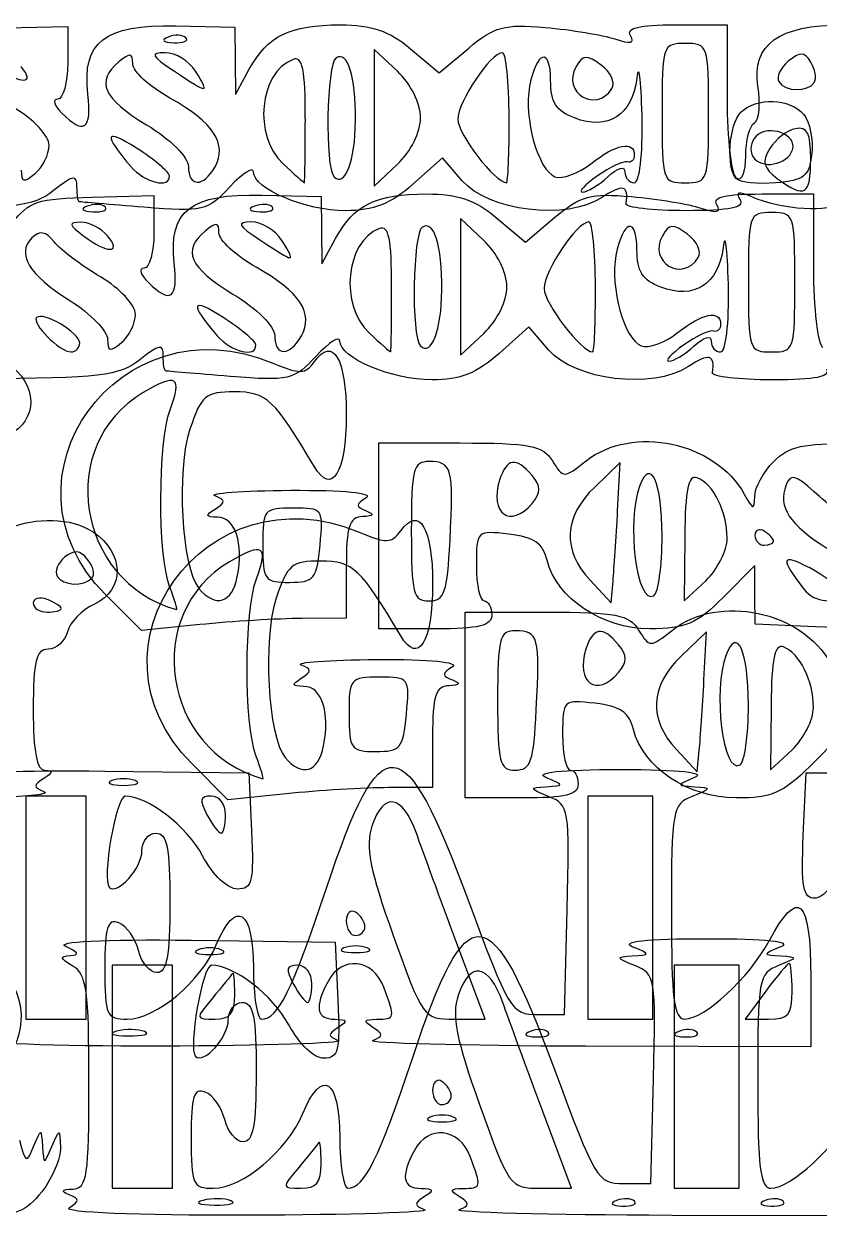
# Model space of a CAD drawing. Extents: x 0.12 to 3.39, y 0.54 to 2.4.
# Drawn here: x 0.4569 to 0.7424, y 0.7047 to 1.1324 of the extents above; entities that cross this region are included whole.
import ezdxf

# ---------------------------------------------------------------- set-up
doc = ezdxf.new("R2010")
doc.units = 0
doc.layers.get('0').update_dxf_attribs({"linetype": 'CONTINUOUS'})

msp = doc.modelspace()

# ---------------------------------------------------------------- linework, layer by layer
at = {"color": 7}
for p, q in [((0.450536, 1.130919), (0.472677, 1.131474)), ((0.472677, 1.131474), (0.472677, 1.118419)), ((0.511553, 1.131629), (0.532677, 1.131172)), ((0.532677, 1.131172), (0.53281, 1.119101)), ((0.690814, 1.132031), (0.709344, 1.132031)), ((0.709344, 1.132031), (0.709344, 1.105562)), ((0.515108, 1.127378), (0.515108, 1.127378)), ((0.59101, 1.115365), (0.582677, 1.123193)), ((0.582677, 1.123193), (0.582677, 1.098698)), ((0.595755, 1.123402), (0.60601, 1.114772)), ((0.60601, 1.114772), (0.616593, 1.123677)), ((0.53281, 1.119101), (0.532944, 1.107031)), ((0.51857, 1.115364), (0.51857, 1.115364)), ((0.532944, 1.107031), (0.537873, 1.116114)), ((0.66799, 1.109203), (0.66799, 1.109203)), ((0.740594, 1.111357), (0.740594, 1.111357)), ((0.702677, 1.100365), (0.702677, 1.100365)), ((0.557972, 1.09833), (0.557971, 1.09833)), ((0.575959, 1.097592), (0.575959, 1.097592)), ((0.582677, 1.098698), (0.582677, 1.074202)), ((0.599344, 1.098698), (0.599344, 1.098698)), ((0.631116, 1.098687), (0.631116, 1.098687)), ((0.46601, 1.088834), (0.46601, 1.088834)), ((0.732821, 1.087183), (0.732821, 1.087183)), ((0.607182, 1.084374), (0.596543, 1.074868)), ((0.614292, 1.076107), (0.607182, 1.084374)), ((0.739344, 1.083943), (0.739344, 1.083943)), ((0.509203, 1.077865), (0.509203, 1.077865)), ((0.525562, 1.081111), (0.525562, 1.081112)), ((0.582677, 1.074202), (0.59101, 1.082031)), ((0.666581, 1.077548), (0.666581, 1.077548)), ((0.712701, 1.076747), (0.712701, 1.076748)), ((0.481512, 1.070239), (0.503653, 1.070794)), ((0.503653, 1.070794), (0.503653, 1.057739)), ((0.542529, 1.070949), (0.563653, 1.070492)), ((0.563653, 1.070492), (0.563787, 1.058421)), ((0.72179, 1.071351), (0.74032, 1.071351)), ((0.74032, 1.071351), (0.74032, 1.044882)), ((0.486084, 1.066698), (0.486084, 1.066698)), ((0.546084, 1.066698), (0.546084, 1.066698)), ((0.621987, 1.054685), (0.613653, 1.062513)), ((0.613653, 1.062513), (0.613653, 1.038018)), ((0.626731, 1.062722), (0.636987, 1.054092)), ((0.636987, 1.054092), (0.647569, 1.062997)), ((0.563787, 1.058421), (0.56392, 1.046351)), ((0.486987, 1.056356), (0.486987, 1.056351)), ((0.549546, 1.054684), (0.549546, 1.054684)), ((0.56392, 1.046351), (0.568849, 1.055434)), ((0.698966, 1.048523), (0.698966, 1.048523)), ((0.733653, 1.039685), (0.733653, 1.039685)), ((0.588948, 1.03765), (0.588947, 1.03765)), ((0.606935, 1.036912), (0.606936, 1.036912)), ((0.613653, 1.038018), (0.613653, 1.013522)), ((0.63032, 1.038018), (0.63032, 1.038018)), ((0.662092, 1.038007), (0.662092, 1.038007)), ((0.496987, 1.028154), (0.496987, 1.028154)), ((0.638158, 1.023694), (0.62752, 1.014188)), ((0.645268, 1.015427), (0.638158, 1.023694)), ((0.556538, 1.020431), (0.556538, 1.020432)), ((0.613653, 1.013522), (0.621987, 1.021351)), ((0.476987, 1.017901), (0.476987, 1.017901)), ((0.540179, 1.017185), (0.540179, 1.017185)), ((0.697557, 1.016868), (0.697557, 1.016868)), ((0.584344, 0.948701), (0.584344, 0.982034)), ((0.584344, 0.982034), (0.613482, 0.982033)), ((0.67101, 0.975026), (0.661844, 0.966239)), ((0.670058, 0.957695), (0.67101, 0.975026)), ((0.639344, 0.960365), (0.639344, 0.960365)), ((0.670058, 0.957695), (0.670058, 0.957695)), ((0.563248, 0.945365), (0.563248, 0.945365)), ((0.584344, 0.915368), (0.584344, 0.948701)), ((0.584344, 0.948701), (0.584344, 0.948701)), ((0.609893, 0.9471), (0.609893, 0.9471)), ((0.68601, 0.948698), (0.68601, 0.948698)), ((0.694157, 0.948299), (0.69397, 0.925417)), ((0.709344, 0.947831), (0.709344, 0.947831)), ((0.72601, 0.946835), (0.72601, 0.946835)), ((0.572677, 0.937263), (0.572677, 0.919161)), ((0.719345, 0.938031), (0.708012, 0.926697)), ((0.719349, 0.927531), (0.719345, 0.938031)), ((0.481402, 0.933545), (0.481402, 0.933545)), ((0.660177, 0.932766), (0.667677, 0.924738)), ((0.667677, 0.924738), (0.668391, 0.932551)), ((0.69397, 0.925417), (0.701657, 0.932639)), ((0.509261, 0.930582), (0.509261, 0.930582)), ((0.486228, 0.927691), (0.486228, 0.927696)), ((0.49916, 0.914759), (0.486228, 0.927691)), ((0.719352, 0.917031), (0.719349, 0.927531)), ((0.47032, 0.922661), (0.47032, 0.922661)), ((0.61532, 0.888021), (0.61532, 0.921354)), ((0.61532, 0.921354), (0.644458, 0.921353)), ((0.520085, 0.916873), (0.49916, 0.914759)), ((0.572677, 0.919161), (0.556843, 0.919073)), ((0.604622, 0.915366), (0.584344, 0.915368)), ((0.74104, 0.916071), (0.719352, 0.917031)), ((0.701986, 0.914346), (0.69282, 0.905559)), ((0.701034, 0.897015), (0.701986, 0.914346)), ((0.67032, 0.899685), (0.67032, 0.899685)), ((0.701034, 0.897015), (0.701034, 0.897015)), ((0.61532, 0.854688), (0.61532, 0.888021)), ((0.61532, 0.888021), (0.61532, 0.888021)), ((0.640869, 0.88642), (0.640869, 0.88642)), ((0.716987, 0.888018), (0.716987, 0.888018)), ((0.725133, 0.887619), (0.724946, 0.864737)), ((0.74032, 0.887151), (0.74032, 0.887151)), ((0.594225, 0.884685), (0.594225, 0.884685)), ((0.750321, 0.877351), (0.738988, 0.866017)), ((0.603653, 0.876583), (0.603653, 0.858481)), ((0.540237, 0.869902), (0.540237, 0.869902)), ((0.691153, 0.872086), (0.698653, 0.864058)), ((0.698653, 0.864058), (0.699368, 0.871871)), ((0.724946, 0.864737), (0.732633, 0.871959)), ((0.48601, 0.864345), (0.537677, 0.863698)), ((0.517204, 0.867011), (0.517205, 0.867016)), ((0.530137, 0.854079), (0.517204, 0.867011)), ((0.496844, 0.860906), (0.496844, 0.860906)), ((0.537677, 0.863698), (0.538669, 0.842864)), ((0.736691, 0.841198), (0.737677, 0.863698)), ((0.737677, 0.863698), (0.789344, 0.863698)), ((0.551061, 0.856193), (0.530137, 0.854079)), ((0.603653, 0.858481), (0.58782, 0.858393)), ((0.46851, 0.855365), (0.457677, 0.855365)), ((0.457677, 0.855365), (0.457677, 0.815365)), ((0.479344, 0.855365), (0.46851, 0.855365)), ((0.479344, 0.815365), (0.479344, 0.855365)), ((0.635598, 0.854686), (0.61532, 0.854688)), ((0.67101, 0.855365), (0.659344, 0.855365)), ((0.659344, 0.855365), (0.659344, 0.815365)), ((0.682677, 0.855365), (0.67101, 0.855365)), ((0.682677, 0.815365), (0.682677, 0.855365)), ((0.529344, 0.848698), (0.529344, 0.848698)), ((0.457677, 0.815365), (0.457677, 0.775365)), ((0.479344, 0.775365), (0.479344, 0.815365)), ((0.479344, 0.815365), (0.479344, 0.815365)), ((0.65101, 0.777031), (0.651953, 0.814598)), ((0.659344, 0.815365), (0.659344, 0.775365)), ((0.682677, 0.775365), (0.682677, 0.815365)), ((0.682677, 0.815365), (0.682677, 0.815365)), ((0.579344, 0.808501), (0.579344, 0.808501)), ((0.516987, 0.803665), (0.568653, 0.803018)), ((0.52782, 0.800226), (0.52782, 0.800226)), ((0.568653, 0.803018), (0.569645, 0.782184)), ((0.580177, 0.800906), (0.580177, 0.800906)), ((0.622509, 0.775365), (0.612249, 0.802865)), ((0.612249, 0.802865), (0.612249, 0.802865)), ((0.499487, 0.794685), (0.488653, 0.794685)), ((0.488653, 0.794685), (0.488653, 0.754685)), ((0.51032, 0.794685), (0.499487, 0.794685)), ((0.51032, 0.754685), (0.51032, 0.794685)), ((0.701987, 0.794685), (0.69032, 0.794685)), ((0.69032, 0.794685), (0.69032, 0.754685)), ((0.713653, 0.794685), (0.701987, 0.794685)), ((0.713653, 0.754685), (0.713653, 0.794685)), ((0.56032, 0.788018), (0.56032, 0.788018)), ((0.739344, 0.790365), (0.739344, 0.765365)), ((0.532677, 0.784254), (0.532677, 0.784254)), ((0.723204, 0.785365), (0.715811, 0.775365)), ((0.732677, 0.785365), (0.732677, 0.785365)), ((0.457677, 0.775365), (0.46851, 0.775365)), ((0.46851, 0.775365), (0.479344, 0.775365)), ((0.611383, 0.775365), (0.622509, 0.775365)), ((0.64129, 0.777031), (0.65101, 0.777031)), ((0.659344, 0.775365), (0.67101, 0.775365)), ((0.67101, 0.775365), (0.682677, 0.775365)), ((0.715811, 0.775365), (0.724244, 0.775365)), ((0.50024, 0.770884), (0.50024, 0.770885)), ((0.645108, 0.770713), (0.645108, 0.770712)), ((0.698441, 0.770713), (0.698441, 0.770712)), ((0.739344, 0.765365), (0.65851, 0.765628)), ((0.488653, 0.754685), (0.488653, 0.714685)), ((0.51032, 0.714685), (0.51032, 0.754685)), ((0.51032, 0.754685), (0.51032, 0.754685)), ((0.681986, 0.716351), (0.68293, 0.753918)), ((0.69032, 0.754685), (0.69032, 0.714685)), ((0.713653, 0.714685), (0.713653, 0.754685)), ((0.713653, 0.754685), (0.713653, 0.754685)), ((0.61032, 0.747821), (0.61032, 0.747821)), ((0.611153, 0.740226), (0.611153, 0.740226)), ((0.653486, 0.714685), (0.643225, 0.742185)), ((0.643225, 0.742185), (0.643225, 0.742185)), ((0.563653, 0.723574), (0.563653, 0.723574)), ((0.488653, 0.714685), (0.499487, 0.714685)), ((0.499487, 0.714685), (0.51032, 0.714685)), ((0.642359, 0.714685), (0.653486, 0.714685)), ((0.672266, 0.716351), (0.681986, 0.716351)), ((0.69032, 0.714685), (0.701987, 0.714685)), ((0.701987, 0.714685), (0.713653, 0.714685)), ((0.531217, 0.710204), (0.531217, 0.710205)), ((0.676084, 0.710033), (0.676084, 0.710032)), ((0.729417, 0.710033), (0.729417, 0.710032)), ((0.473197, 0.707666), (0.473197, 0.707666)), ((0.77032, 0.704685), (0.689486, 0.704948))]:
    msp.add_line(p, q, dxfattribs=at)
for points in [[(0.479959, 1.107179), (0.477763, 1.125991), (0.485771, 1.132189), (0.511553, 1.131629)], [(0.537873, 1.116114), (0.544384, 1.128113), (0.552425, 1.132031), (0.570535, 1.132031)], [(0.570535, 1.132031), (0.58177, 1.132031), (0.588054, 1.129881), (0.595755, 1.123402)], [(0.616593, 1.123677), (0.625769, 1.131398), (0.629422, 1.132383), (0.644093, 1.131089)], [(0.644093, 1.131089), (0.653397, 1.130269), (0.66462, 1.128409), (0.669032, 1.126956)], [(0.674668, 1.128173), (0.672971, 1.130919), (0.677628, 1.132031), (0.690814, 1.132031)], [(0.720427, 1.109982), (0.718006, 1.1249), (0.727897, 1.132031), (0.75101, 1.132031)], [(0.508719, 1.127642), (0.50606, 1.126577), (0.506849, 1.125788), (0.510733, 1.125628)], [(0.515108, 1.127378), (0.514, 1.128486), (0.511125, 1.128604), (0.508719, 1.127642)], [(0.510733, 1.125628), (0.514246, 1.125483), (0.516215, 1.126271), (0.515108, 1.127378)], [(0.669032, 1.126956), (0.674771, 1.125066), (0.676374, 1.125412), (0.674668, 1.128173)], [(0.694344, 1.125365), (0.686196, 1.125365), (0.68601, 1.124809), (0.68601, 1.100365)], [(0.702677, 1.100365), (0.702677, 1.124809), (0.702491, 1.125365), (0.694344, 1.125365)], [(0.49601, 1.118053), (0.49601, 1.121937), (0.49506, 1.12206), (0.49101, 1.118698)], [(0.507709, 1.122009), (0.502099, 1.121987), (0.502635, 1.120911), (0.51101, 1.115364)], [(0.51857, 1.115364), (0.51628, 1.119031), (0.511393, 1.122021), (0.507709, 1.122009)], [(0.557971, 1.09833), (0.557971, 1.115999), (0.556954, 1.120906), (0.553565, 1.119605)], [(0.575959, 1.097592), (0.576015, 1.113755), (0.573235, 1.12277), (0.568994, 1.120149)], [(0.628752, 1.12202), (0.624493, 1.122053), (0.612677, 1.104473), (0.612677, 1.098103)], [(0.631116, 1.098687), (0.631061, 1.111511), (0.629994, 1.122011), (0.628752, 1.12202)], [(0.64601, 1.112146), (0.64601, 1.124191), (0.640893, 1.122737), (0.638458, 1.11)], [(0.664171, 1.11757), (0.658893, 1.121428), (0.657561, 1.12135), (0.655148, 1.117037)], [(0.739378, 1.118642), (0.737022, 1.122454), (0.735599, 1.122506), (0.731301, 1.118939)], [(0.447481, 1.116925), (0.455903, 1.110555), (0.461329, 1.110623), (0.456011, 1.117036)], [(0.472677, 1.118419), (0.472677, 1.111239), (0.47107, 1.105364), (0.469106, 1.105364)], [(0.49101, 1.118698), (0.482614, 1.11173), (0.485326, 1.105614), (0.50101, 1.09614)], [(0.509339, 1.105768), (0.502008, 1.109888), (0.49601, 1.115417), (0.49601, 1.118053)], [(0.553565, 1.119605), (0.541366, 1.114923), (0.539186, 1.09221), (0.549972, 1.082161)], [(0.568994, 1.120149), (0.565528, 1.118007), (0.564909, 1.080911), (0.568282, 1.077537)], [(0.655148, 1.117037), (0.649904, 1.107668), (0.662349, 1.100076), (0.66799, 1.109203)], [(0.66799, 1.109203), (0.669294, 1.111315), (0.667576, 1.11508), (0.664171, 1.11757)], [(0.67881, 1.099531), (0.678517, 1.112823), (0.677672, 1.118825), (0.676933, 1.112869)], [(0.731301, 1.118939), (0.728432, 1.116558), (0.726906, 1.113279), (0.727911, 1.111653)], [(0.740594, 1.111357), (0.741498, 1.112819), (0.74095, 1.116098), (0.739378, 1.118642)], [(0.51101, 1.115364), (0.523407, 1.107155), (0.523697, 1.107155), (0.51857, 1.115364)], [(0.599344, 1.098698), (0.599344, 1.103815), (0.595835, 1.110832), (0.59101, 1.115365)], [(0.654562, 1.098615), (0.647934, 1.101135), (0.64601, 1.104178), (0.64601, 1.112146)], [(0.676933, 1.112869), (0.675287, 1.099609), (0.666565, 1.094051), (0.654562, 1.098615)], [(0.638458, 1.11), (0.636272, 1.098566), (0.641501, 1.079863), (0.647529, 1.077549)], [(0.719124, 1.096896), (0.720837, 1.097955), (0.721423, 1.103843), (0.720427, 1.109982)], [(0.727911, 1.111653), (0.730184, 1.107975), (0.738385, 1.107783), (0.740594, 1.111357)], [(0.469106, 1.105364), (0.467141, 1.105364), (0.467784, 1.103114), (0.470534, 1.100364)], [(0.470534, 1.100364), (0.478519, 1.09238), (0.48144, 1.094492), (0.479959, 1.107179)], [(0.525562, 1.081112), (0.530112, 1.089242), (0.525048, 1.096939), (0.509339, 1.105768)], [(0.709344, 1.105562), (0.709344, 1.091003), (0.710844, 1.078165), (0.712677, 1.077031)], [(0.71432, 1.100684), (0.719787, 1.106151), (0.731978, 1.105719), (0.736819, 1.099885)], [(0.46601, 1.088834), (0.46601, 1.092206), (0.46055, 1.098076), (0.45351, 1.102271)], [(0.67601, 1.075365), (0.677975, 1.075365), (0.679125, 1.085287), (0.67881, 1.099531)], [(0.68601, 1.100365), (0.68601, 1.07592), (0.686196, 1.075365), (0.694344, 1.075365)], [(0.694344, 1.075365), (0.702492, 1.075365), (0.702677, 1.07592), (0.702677, 1.100365)], [(0.712701, 1.076748), (0.708888, 1.080561), (0.709954, 1.096318), (0.71432, 1.100684)], [(0.736819, 1.099885), (0.73901, 1.097246), (0.740318, 1.090871), (0.739727, 1.085719)], [(0.497363, 1.087826), (0.485935, 1.095115), (0.485281, 1.092943), (0.495367, 1.081198)], [(0.50101, 1.09614), (0.50966, 1.090915), (0.51601, 1.0846), (0.51601, 1.081222)], [(0.557619, 1.075365), (0.557813, 1.075365), (0.557972, 1.085699), (0.557972, 1.09833)], [(0.568282, 1.077537), (0.572231, 1.073588), (0.575906, 1.083188), (0.575959, 1.097592)], [(0.59101, 1.082031), (0.595835, 1.086564), (0.599344, 1.093581), (0.599344, 1.098698)], [(0.612677, 1.098103), (0.612677, 1.092901), (0.626137, 1.075371), (0.630131, 1.075371)], [(0.630131, 1.075371), (0.630731, 1.075371), (0.631175, 1.085863), (0.631116, 1.098687)], [(0.71601, 1.084971), (0.71601, 1.090471), (0.717412, 1.095837), (0.719124, 1.096896)], [(0.732821, 1.087183), (0.734643, 1.092656), (0.724199, 1.096564), (0.71972, 1.092084)], [(0.739344, 1.083943), (0.739344, 1.093206), (0.738126, 1.095614), (0.733868, 1.094776)], [(0.71972, 1.092084), (0.717803, 1.090167), (0.717293, 1.086885), (0.718588, 1.08479)], [(0.733868, 1.094776), (0.730856, 1.094184), (0.726731, 1.090985), (0.724701, 1.08767)], [(0.46101, 1.078698), (0.46376, 1.08098), (0.46601, 1.085542), (0.46601, 1.088834)], [(0.509203, 1.077865), (0.509125, 1.07924), (0.503797, 1.083722), (0.497363, 1.087826)], [(0.66049, 1.082218), (0.669472, 1.089283), (0.67601, 1.090609), (0.67601, 1.085365)], [(0.718588, 1.08479), (0.721533, 1.080025), (0.730965, 1.08161), (0.732821, 1.087183)], [(0.724701, 1.08767), (0.721748, 1.082846), (0.722303, 1.080681), (0.727481, 1.076836)], [(0.549972, 1.082161), (0.553985, 1.078423), (0.557426, 1.075365), (0.557619, 1.075365)], [(0.647529, 1.077549), (0.650127, 1.076553), (0.655959, 1.078654), (0.66049, 1.082218)], [(0.67351, 1.082839), (0.672135, 1.083283), (0.667302, 1.081033), (0.662769, 1.077839)], [(0.67601, 1.085365), (0.67601, 1.083531), (0.674885, 1.082395), (0.67351, 1.082839)], [(0.712677, 1.077031), (0.714616, 1.075833), (0.71601, 1.079153), (0.71601, 1.084971)], [(0.739727, 1.085719), (0.738802, 1.077649), (0.73702, 1.076213), (0.726867, 1.075359)], [(0.727481, 1.076836), (0.737217, 1.069606), (0.739344, 1.07088), (0.739344, 1.083943)], [(0.45601, 1.079915), (0.45601, 1.075523), (0.456918, 1.075302), (0.46101, 1.078698)], [(0.47601, 1.07394), (0.47601, 1.078348), (0.474677, 1.078133), (0.467626, 1.072587)], [(0.495367, 1.081198), (0.500385, 1.075355), (0.509468, 1.073167), (0.509203, 1.077865)], [(0.51601, 1.081222), (0.51601, 1.073728), (0.521395, 1.073666), (0.525562, 1.081111)], [(0.539344, 1.07927), (0.539344, 1.081324), (0.535546, 1.078907), (0.530903, 1.073898)], [(0.572459, 1.065365), (0.557983, 1.065365), (0.539344, 1.073192), (0.539344, 1.07927)], [(0.662769, 1.077839), (0.658236, 1.074645), (0.655868, 1.072031), (0.657506, 1.072031)], [(0.666581, 1.077548), (0.670228, 1.080849), (0.672677, 1.081518), (0.672677, 1.079215)], [(0.672677, 1.079215), (0.672677, 1.077097), (0.674177, 1.075365), (0.67601, 1.075365)], [(0.476844, 1.068548), (0.476385, 1.068626), (0.47601, 1.071057), (0.47601, 1.07394)], [(0.530903, 1.073898), (0.522914, 1.065277), (0.521269, 1.064887), (0.50007, 1.066595)], [(0.596543, 1.074868), (0.588572, 1.067748), (0.582534, 1.065365), (0.572459, 1.065365)], [(0.66429, 1.070021), (0.651721, 1.061786), (0.623674, 1.0652), (0.614292, 1.076107)], [(0.657506, 1.072031), (0.659145, 1.072031), (0.663229, 1.074514), (0.666581, 1.077548)], [(0.673072, 1.067863), (0.674126, 1.074539), (0.671987, 1.075065), (0.66429, 1.070021)], [(0.726867, 1.075359), (0.720385, 1.074813), (0.71401, 1.075436), (0.712701, 1.076747)], [(0.467626, 1.072587), (0.460168, 1.066721), (0.453715, 1.065954), (0.409286, 1.065659)], [(0.4526, 1.060614), (0.458685, 1.068766), (0.461612, 1.069741), (0.481512, 1.070239)], [(0.510935, 1.046499), (0.508739, 1.065311), (0.516747, 1.071509), (0.542529, 1.070949)], [(0.568849, 1.055434), (0.575361, 1.067433), (0.583402, 1.071351), (0.601512, 1.071351)], [(0.601512, 1.071351), (0.612746, 1.071351), (0.619031, 1.069201), (0.626731, 1.062722)], [(0.647569, 1.062997), (0.656745, 1.070718), (0.660398, 1.071703), (0.675069, 1.070409)], [(0.675069, 1.070409), (0.684374, 1.069589), (0.695596, 1.067729), (0.700008, 1.066276)], [(0.713994, 1.069263), (0.71574, 1.066437), (0.710384, 1.065363), (0.69454, 1.065363)], [(0.705644, 1.067493), (0.703948, 1.070239), (0.708604, 1.071351), (0.72179, 1.071351)], [(0.717964, 1.070422), (0.713436, 1.072367), (0.712283, 1.072031), (0.713994, 1.069263)], [(0.75076, 1.068488), (0.745996, 1.064535), (0.729387, 1.065514), (0.717964, 1.070422)], [(0.50007, 1.066595), (0.487754, 1.067587), (0.477302, 1.068466), (0.476844, 1.068548)], [(0.479695, 1.066962), (0.477036, 1.065897), (0.477826, 1.065108), (0.481709, 1.064948)], [(0.486084, 1.066698), (0.484976, 1.067806), (0.482101, 1.067924), (0.479695, 1.066962)], [(0.481709, 1.064948), (0.485223, 1.064803), (0.487191, 1.065591), (0.486084, 1.066698)], [(0.539695, 1.066962), (0.537036, 1.065897), (0.537826, 1.065108), (0.541709, 1.064948)], [(0.546084, 1.066698), (0.544976, 1.067806), (0.542101, 1.067924), (0.539695, 1.066962)], [(0.541709, 1.064948), (0.545223, 1.064803), (0.547191, 1.065591), (0.546084, 1.066698)], [(0.69454, 1.065363), (0.682516, 1.065363), (0.672855, 1.066488), (0.673072, 1.067863)], [(0.700008, 1.066276), (0.705747, 1.064386), (0.707351, 1.064732), (0.705644, 1.067493)], [(0.477412, 1.061245), (0.472854, 1.061156), (0.473021, 1.060356), (0.478457, 1.056245)], [(0.486987, 1.056351), (0.484704, 1.059101), (0.480396, 1.061303), (0.477412, 1.061245)], [(0.526987, 1.057373), (0.526987, 1.061257), (0.526037, 1.06138), (0.521987, 1.058018)], [(0.538685, 1.061329), (0.533075, 1.061307), (0.533611, 1.060231), (0.541987, 1.054684)], [(0.549546, 1.054684), (0.547256, 1.058351), (0.542369, 1.061341), (0.538685, 1.061329)], [(0.606936, 1.036912), (0.606991, 1.053075), (0.604211, 1.06209), (0.599971, 1.059469)], [(0.659729, 1.06134), (0.655469, 1.061373), (0.643653, 1.043793), (0.643653, 1.037423)], [(0.662092, 1.038007), (0.662037, 1.050831), (0.66097, 1.061331), (0.659729, 1.06134)], [(0.676987, 1.051466), (0.676987, 1.063511), (0.671869, 1.062057), (0.669434, 1.04932)], [(0.695147, 1.05689), (0.68987, 1.060748), (0.688537, 1.06067), (0.686124, 1.056357)], [(0.72532, 1.064685), (0.717172, 1.064685), (0.716987, 1.064129), (0.716987, 1.039685)], [(0.733653, 1.039685), (0.733653, 1.064129), (0.733468, 1.064685), (0.72532, 1.064685)], [(0.467807, 1.054184), (0.464703, 1.058004), (0.462661, 1.058359), (0.459865, 1.055563)], [(0.503653, 1.057739), (0.503653, 1.050559), (0.502046, 1.044684), (0.500082, 1.044684)], [(0.521987, 1.058018), (0.513591, 1.05105), (0.516302, 1.044934), (0.531987, 1.03546)], [(0.540315, 1.045088), (0.532985, 1.049208), (0.526987, 1.054737), (0.526987, 1.057373)], [(0.584541, 1.058925), (0.572342, 1.054243), (0.570163, 1.03153), (0.580948, 1.021481)], [(0.588947, 1.03765), (0.588947, 1.055319), (0.587931, 1.060226), (0.584541, 1.058925)], [(0.599971, 1.059469), (0.596504, 1.057327), (0.595885, 1.020231), (0.599258, 1.016857)], [(0.698966, 1.048523), (0.700271, 1.050635), (0.698552, 1.0544), (0.695147, 1.05689)], [(0.709786, 1.038851), (0.709493, 1.052143), (0.708648, 1.058145), (0.707909, 1.052189)], [(0.459865, 1.055563), (0.454144, 1.049842), (0.458584, 1.042531), (0.473494, 1.033119)], [(0.484487, 1.041591), (0.477612, 1.045688), (0.470106, 1.051355), (0.467807, 1.054184)], [(0.478457, 1.056245), (0.486879, 1.049875), (0.492305, 1.049943), (0.486987, 1.056356)], [(0.541987, 1.054684), (0.554383, 1.046475), (0.554673, 1.046475), (0.549546, 1.054684)], [(0.63032, 1.038018), (0.63032, 1.043135), (0.626812, 1.050152), (0.621987, 1.054685)], [(0.686124, 1.056357), (0.680881, 1.046988), (0.693325, 1.039396), (0.698966, 1.048523)], [(0.707909, 1.052189), (0.706263, 1.038929), (0.697542, 1.033371), (0.685538, 1.037935)], [(0.669434, 1.04932), (0.667249, 1.037886), (0.672477, 1.019183), (0.678506, 1.016869)], [(0.685538, 1.037935), (0.67891, 1.040455), (0.676987, 1.043498), (0.676987, 1.051466)], [(0.500082, 1.044684), (0.498118, 1.044684), (0.49876, 1.042434), (0.50151, 1.039684)], [(0.50151, 1.039684), (0.509495, 1.0317), (0.512416, 1.033812), (0.510935, 1.046499)], [(0.556538, 1.020432), (0.561088, 1.028562), (0.556024, 1.036259), (0.540315, 1.045088)], [(0.74032, 1.044882), (0.74032, 1.030323), (0.74182, 1.017485), (0.743653, 1.016351)], [(0.496987, 1.028154), (0.496987, 1.031526), (0.491526, 1.037396), (0.484487, 1.041591)], [(0.716987, 1.039685), (0.716987, 1.01524), (0.717172, 1.014685), (0.72532, 1.014685)], [(0.72532, 1.014685), (0.733468, 1.014685), (0.733653, 1.01524), (0.733653, 1.039685)], [(0.531987, 1.03546), (0.540637, 1.030235), (0.546987, 1.02392), (0.546987, 1.020542)], [(0.588596, 1.014685), (0.588789, 1.014685), (0.588948, 1.025019), (0.588948, 1.03765)], [(0.599258, 1.016857), (0.603207, 1.012908), (0.606882, 1.022508), (0.606935, 1.036912)], [(0.621987, 1.021351), (0.626812, 1.025884), (0.63032, 1.032901), (0.63032, 1.038018)], [(0.643653, 1.037423), (0.643653, 1.032221), (0.657114, 1.014691), (0.661107, 1.014691)], [(0.661107, 1.014691), (0.661707, 1.014691), (0.662151, 1.025183), (0.662092, 1.038007)], [(0.706987, 1.014685), (0.708951, 1.014685), (0.710101, 1.024607), (0.709786, 1.038851)], [(0.486228, 0.927696), (0.444598, 0.969326), (0.491315, 1.033836), (0.546339, 1.0107)], [(0.473494, 1.033119), (0.480915, 1.028434), (0.486987, 1.022186), (0.486987, 1.019235)], [(0.528339, 1.027146), (0.516911, 1.034435), (0.516257, 1.032263), (0.526344, 1.020518)], [(0.461542, 1.027018), (0.459534, 1.02501), (0.469872, 1.014685), (0.473891, 1.014685)], [(0.476987, 1.017901), (0.476987, 1.021591), (0.463863, 1.029339), (0.461542, 1.027018)], [(0.491987, 1.018018), (0.494737, 1.0203), (0.496987, 1.024862), (0.496987, 1.028154)], [(0.540179, 1.017185), (0.540101, 1.01856), (0.534773, 1.023042), (0.528339, 1.027146)], [(0.691466, 1.021538), (0.700448, 1.028603), (0.706987, 1.029929), (0.706987, 1.024685)], [(0.704487, 1.022159), (0.703112, 1.022603), (0.698278, 1.020353), (0.693745, 1.017159)], [(0.706987, 1.024685), (0.706987, 1.022851), (0.705862, 1.021715), (0.704487, 1.022159)], [(0.486987, 1.019235), (0.486987, 1.014843), (0.487894, 1.014622), (0.491987, 1.018018)], [(0.526344, 1.020518), (0.531362, 1.014675), (0.540444, 1.012487), (0.540179, 1.017185)], [(0.546987, 1.020542), (0.546987, 1.013048), (0.552372, 1.012986), (0.556538, 1.020431)], [(0.561216, 1.011209), (0.567904, 1.020356), (0.572677, 1.01237), (0.572677, 0.992031)], [(0.57032, 1.01859), (0.57032, 1.020644), (0.566522, 1.018227), (0.56188, 1.013218)], [(0.603435, 1.004685), (0.588959, 1.004685), (0.57032, 1.012512), (0.57032, 1.01859)], [(0.580948, 1.021481), (0.584961, 1.017743), (0.588402, 1.014685), (0.588596, 1.014685)], [(0.678506, 1.016869), (0.681103, 1.015873), (0.686935, 1.017974), (0.691466, 1.021538)], [(0.697557, 1.016868), (0.701205, 1.020169), (0.703653, 1.020838), (0.703653, 1.018535)], [(0.703653, 1.018535), (0.703653, 1.016417), (0.705153, 1.014685), (0.706987, 1.014685)], [(0.473891, 1.014685), (0.475594, 1.014685), (0.476987, 1.016132), (0.476987, 1.017901)], [(0.506987, 1.01326), (0.506987, 1.017668), (0.505653, 1.017453), (0.498602, 1.011907)], [(0.62752, 1.014188), (0.619548, 1.007068), (0.613511, 1.004685), (0.603435, 1.004685)], [(0.695266, 1.009341), (0.682697, 1.001106), (0.65465, 1.00452), (0.645268, 1.015427)], [(0.693745, 1.017159), (0.689212, 1.013965), (0.686844, 1.011351), (0.688482, 1.011351)], [(0.688482, 1.011351), (0.690121, 1.011351), (0.694205, 1.013834), (0.697557, 1.016868)], [(0.704048, 1.007183), (0.705103, 1.013859), (0.702964, 1.014385), (0.695266, 1.009341)], [(0.498602, 1.011907), (0.491145, 1.006041), (0.484691, 1.005274), (0.440262, 1.004979)], [(0.45094, 1.010717), (0.462078, 1.00342), (0.462263, 0.989885), (0.451293, 0.984887)], [(0.50782, 1.007868), (0.507361, 1.007946), (0.506987, 1.010377), (0.506987, 1.01326)], [(0.56188, 1.013218), (0.55389, 1.004597), (0.552245, 1.004207), (0.531046, 1.005915)], [(0.546339, 1.0107), (0.556076, 1.006606), (0.557895, 1.006668), (0.561216, 1.011209)], [(0.509437, 0.993943), (0.513971, 1.00587), (0.511848, 1.007221), (0.499776, 1.00009)], [(0.531046, 1.005915), (0.51873, 1.006907), (0.508278, 1.007786), (0.50782, 1.007868)], [(0.725517, 1.004683), (0.713492, 1.004683), (0.703831, 1.005808), (0.704048, 1.007183)], [(0.74497, 1.008583), (0.746717, 1.005757), (0.741361, 1.004683), (0.725517, 1.004683)], [(0.499776, 1.00009), (0.468162, 0.981415), (0.47571, 0.932388), (0.511761, 0.922243)], [(0.532559, 1.000364), (0.522087, 1.000364), (0.520633, 0.999152), (0.516566, 0.987031)], [(0.561217, 0.973515), (0.546913, 0.997706), (0.544076, 1.000364), (0.532559, 1.000364)], [(0.509261, 0.930582), (0.50498, 0.941842), (0.505093, 0.982517), (0.509437, 0.993943)], [(0.572677, 0.992031), (0.572677, 0.971376), (0.567463, 0.962952), (0.561217, 0.973515)], [(0.658766, 0.975625), (0.675354, 0.988674), (0.70519, 0.982399), (0.715475, 0.963698)], [(0.516566, 0.987031), (0.511587, 0.972188), (0.513527, 0.937373), (0.519752, 0.929872)], [(0.613482, 0.982033), (0.638615, 0.982032), (0.643171, 0.98115), (0.646621, 0.975625)], [(0.72605, 0.975404), (0.731514, 0.980869), (0.736759, 0.982023), (0.754383, 0.981641)], [(0.602399, 0.975365), (0.596671, 0.975365), (0.59601, 0.97278), (0.59601, 0.950365)], [(0.609893, 0.9471), (0.611232, 0.973147), (0.610644, 0.975365), (0.602399, 0.975365)], [(0.639344, 0.970365), (0.633718, 0.977143), (0.630201, 0.976649), (0.627686, 0.968728)], [(0.646621, 0.975625), (0.650567, 0.969306), (0.650732, 0.969306), (0.658766, 0.975625)], [(0.68601, 0.948698), (0.68601, 0.967974), (0.681988, 0.977064), (0.678026, 0.96674)], [(0.719242, 0.962865), (0.719298, 0.966073), (0.722361, 0.971716), (0.72605, 0.975404)], [(0.517205, 0.867016), (0.475574, 0.908646), (0.522291, 0.973156), (0.577315, 0.95002)], [(0.740636, 0.964497), (0.733888, 0.970646), (0.732106, 0.971087), (0.730536, 0.966997)], [(0.627686, 0.968728), (0.623882, 0.956742), (0.631689, 0.951141), (0.639344, 0.960365)], [(0.639344, 0.960365), (0.642654, 0.964354), (0.642654, 0.966376), (0.639344, 0.970365)], [(0.678026, 0.96674), (0.673084, 0.953859), (0.67693, 0.92348), (0.683026, 0.927247)], [(0.698603, 0.969547), (0.695411, 0.970771), (0.694297, 0.965444), (0.694157, 0.948299)], [(0.709344, 0.947831), (0.709344, 0.95741), (0.70445, 0.967305), (0.698603, 0.969547)], [(0.730536, 0.966997), (0.727457, 0.958974), (0.731492, 0.952863), (0.745851, 0.943798)], [(0.525554, 0.963031), (0.523055, 0.964024), (0.53526, 0.964934), (0.552677, 0.96505)], [(0.525554, 0.958345), (0.52939, 0.960776), (0.52939, 0.961506), (0.525554, 0.963031)], [(0.552677, 0.96505), (0.571658, 0.965177), (0.582523, 0.964109), (0.579799, 0.962384)], [(0.579799, 0.962384), (0.575963, 0.959953), (0.575963, 0.959223), (0.579799, 0.957698)], [(0.661844, 0.966239), (0.650676, 0.955532), (0.65008, 0.943574), (0.660177, 0.932766)], [(0.715475, 0.963698), (0.718664, 0.957899), (0.719154, 0.95779), (0.719242, 0.962865)], [(0.759087, 0.949278), (0.753446, 0.953542), (0.745143, 0.960391), (0.740636, 0.964497)], [(0.428261, 0.929991), (0.434329, 0.949458), (0.465198, 0.960991), (0.481916, 0.950037)], [(0.526455, 0.955415), (0.522109, 0.95546), (0.521927, 0.956048), (0.525554, 0.958345)], [(0.553598, 0.958698), (0.543079, 0.958698), (0.542677, 0.958207), (0.542677, 0.945365)], [(0.563248, 0.945365), (0.564498, 0.958466), (0.564329, 0.958698), (0.553598, 0.958698)], [(0.592192, 0.950529), (0.598881, 0.959676), (0.603653, 0.95169), (0.603653, 0.931351)], [(0.533556, 0.93403), (0.535887, 0.94622), (0.532853, 0.955356), (0.526455, 0.955415)], [(0.57851, 0.955628), (0.573703, 0.955411), (0.572677, 0.95218), (0.572677, 0.937263)], [(0.579799, 0.957698), (0.582968, 0.956438), (0.582577, 0.955811), (0.57851, 0.955628)], [(0.668391, 0.932551), (0.668785, 0.936849), (0.669534, 0.948164), (0.670058, 0.957695)], [(0.481916, 0.950037), (0.493054, 0.94274), (0.493239, 0.929205), (0.48227, 0.924207)], [(0.577315, 0.95002), (0.587052, 0.945926), (0.588871, 0.945988), (0.592192, 0.950529)], [(0.59601, 0.950365), (0.59601, 0.927958), (0.596673, 0.925365), (0.602393, 0.925365)], [(0.631041, 0.949327), (0.61948, 0.950676), (0.619344, 0.950544), (0.619344, 0.938028)], [(0.722677, 0.950365), (0.720844, 0.951498), (0.719344, 0.950836), (0.719344, 0.948895)], [(0.72601, 0.946835), (0.72601, 0.947644), (0.72451, 0.949232), (0.722677, 0.950365)], [(0.540413, 0.933263), (0.544947, 0.94519), (0.542824, 0.946541), (0.530753, 0.93941)], [(0.542677, 0.945365), (0.542677, 0.93288), (0.543291, 0.932031), (0.552327, 0.932031)], [(0.552327, 0.932031), (0.561151, 0.932031), (0.562086, 0.933173), (0.563248, 0.945365)], [(0.602393, 0.925365), (0.607913, 0.925365), (0.608926, 0.928299), (0.609893, 0.9471)], [(0.644738, 0.939986), (0.643201, 0.94611), (0.640022, 0.948278), (0.631041, 0.949327)], [(0.683026, 0.927247), (0.684668, 0.928262), (0.68601, 0.937915), (0.68601, 0.948698)], [(0.701657, 0.932639), (0.705885, 0.93661), (0.709344, 0.943447), (0.709344, 0.947831)], [(0.719344, 0.948895), (0.719344, 0.946953), (0.720844, 0.945365), (0.722677, 0.945365)], [(0.722677, 0.945365), (0.72451, 0.945365), (0.72601, 0.946026), (0.72601, 0.946835)], [(0.471581, 0.941015), (0.469094, 0.938951), (0.467882, 0.935933), (0.468887, 0.934307)], [(0.479849, 0.940253), (0.477034, 0.943644), (0.474977, 0.943833), (0.471581, 0.941015)], [(0.738977, 0.937221), (0.728652, 0.94256), (0.728195, 0.940835), (0.736938, 0.929531)], [(0.481402, 0.933545), (0.482608, 0.934751), (0.48191, 0.93777), (0.479849, 0.940253)], [(0.530753, 0.93941), (0.499139, 0.920735), (0.506686, 0.871708), (0.542737, 0.861563)], [(0.563535, 0.939684), (0.553064, 0.939684), (0.551609, 0.938472), (0.547543, 0.926351)], [(0.592193, 0.912835), (0.577889, 0.937026), (0.575052, 0.939684), (0.563535, 0.939684)], [(0.619344, 0.938028), (0.619344, 0.931063), (0.620594, 0.925364), (0.622122, 0.925364)], [(0.681601, 0.915364), (0.664514, 0.915364), (0.648179, 0.926274), (0.644738, 0.939986)], [(0.749344, 0.928612), (0.749344, 0.930399), (0.744679, 0.934272), (0.738977, 0.937221)], [(0.468887, 0.934307), (0.471029, 0.93084), (0.478258, 0.9304), (0.481402, 0.933545)], [(0.519752, 0.929872), (0.525658, 0.922756), (0.531752, 0.924591), (0.533556, 0.93403)], [(0.540237, 0.869902), (0.535956, 0.881162), (0.536069, 0.921837), (0.540413, 0.933263)], [(0.511761, 0.922243), (0.512174, 0.922126), (0.511049, 0.925879), (0.509261, 0.930582)], [(0.603653, 0.931351), (0.603653, 0.910696), (0.598439, 0.902272), (0.592193, 0.912835)], [(0.736938, 0.929531), (0.740752, 0.9246), (0.749344, 0.923963), (0.749344, 0.928612)], [(0.46532, 0.92589), (0.46257, 0.926946), (0.46032, 0.926356), (0.46032, 0.92458)], [(0.46032, 0.92458), (0.46032, 0.922804), (0.46257, 0.921351), (0.46532, 0.921351)], [(0.47032, 0.922661), (0.47032, 0.923383), (0.46807, 0.924835), (0.46532, 0.92589)], [(0.48227, 0.924207), (0.477842, 0.922189), (0.473482, 0.917722), (0.472582, 0.914278)], [(0.547543, 0.926351), (0.542563, 0.911508), (0.544503, 0.876693), (0.550728, 0.869192)], [(0.622122, 0.925364), (0.623649, 0.925364), (0.624899, 0.923114), (0.624899, 0.920364)], [(0.708012, 0.926697), (0.698464, 0.917149), (0.694304, 0.915364), (0.681601, 0.915364)], [(0.689742, 0.914945), (0.706331, 0.927994), (0.736167, 0.921719), (0.746451, 0.903018)], [(0.46532, 0.921351), (0.46807, 0.921351), (0.47032, 0.921941), (0.47032, 0.922661)], [(0.624899, 0.920364), (0.624899, 0.916467), (0.620425, 0.915365), (0.604622, 0.915366)], [(0.644458, 0.921353), (0.669591, 0.921352), (0.674147, 0.92047), (0.677597, 0.914945)], [(0.771036, 0.923419), (0.763622, 0.916006), (0.760391, 0.915214), (0.74104, 0.916071)], [(0.556843, 0.919073), (0.548135, 0.919028), (0.531594, 0.918036), (0.520085, 0.916873)], [(0.67032, 0.909685), (0.664694, 0.916463), (0.661177, 0.915969), (0.658663, 0.908048)], [(0.716987, 0.888018), (0.716987, 0.907294), (0.712964, 0.916384), (0.709003, 0.90606)], [(0.472582, 0.914278), (0.471682, 0.910835), (0.468554, 0.908018), (0.465633, 0.908018)], [(0.633375, 0.914685), (0.627647, 0.914685), (0.626987, 0.9121), (0.626987, 0.889685)], [(0.640869, 0.88642), (0.642208, 0.912467), (0.64162, 0.914685), (0.633375, 0.914685)], [(0.677597, 0.914945), (0.681544, 0.908626), (0.681708, 0.908626), (0.689742, 0.914945)], [(0.465633, 0.908018), (0.461317, 0.908018), (0.46032, 0.903954), (0.46032, 0.886351)], [(0.658663, 0.908048), (0.654859, 0.896062), (0.662665, 0.890461), (0.67032, 0.899685)], [(0.67032, 0.899685), (0.673631, 0.903674), (0.673631, 0.905696), (0.67032, 0.909685)], [(0.729579, 0.908867), (0.726388, 0.910091), (0.725273, 0.904764), (0.725133, 0.887619)], [(0.74032, 0.887151), (0.74032, 0.89673), (0.735426, 0.906625), (0.729579, 0.908867)], [(0.55653, 0.902351), (0.554031, 0.903344), (0.566236, 0.904254), (0.583653, 0.90437)], [(0.583653, 0.90437), (0.602634, 0.904497), (0.613499, 0.903429), (0.610776, 0.901704)], [(0.69282, 0.905559), (0.681652, 0.894852), (0.681057, 0.882894), (0.691153, 0.872086)], [(0.709003, 0.90606), (0.70406, 0.893179), (0.707906, 0.8628), (0.714003, 0.866567)], [(0.55653, 0.897665), (0.560366, 0.900096), (0.560366, 0.900826), (0.55653, 0.902351)], [(0.610776, 0.901704), (0.606939, 0.899273), (0.606939, 0.898543), (0.610776, 0.897018)], [(0.557431, 0.894735), (0.553086, 0.89478), (0.552904, 0.895368), (0.55653, 0.897665)], [(0.564533, 0.87335), (0.566863, 0.88554), (0.563829, 0.894676), (0.557431, 0.894735)], [(0.584575, 0.898018), (0.574055, 0.898018), (0.573653, 0.897527), (0.573653, 0.884685)], [(0.594225, 0.884685), (0.595474, 0.897786), (0.595306, 0.898018), (0.584575, 0.898018)], [(0.609486, 0.894948), (0.604679, 0.894731), (0.603653, 0.8915), (0.603653, 0.876583)], [(0.610776, 0.897018), (0.613944, 0.895758), (0.613553, 0.895131), (0.609486, 0.894948)], [(0.699368, 0.871871), (0.699761, 0.876169), (0.70051, 0.887484), (0.701034, 0.897015)], [(0.626987, 0.889685), (0.626987, 0.867278), (0.627649, 0.864685), (0.633369, 0.864685)], [(0.662017, 0.888647), (0.650456, 0.889996), (0.65032, 0.889864), (0.65032, 0.877348)], [(0.46032, 0.886351), (0.46032, 0.871268), (0.461586, 0.864669), (0.464487, 0.864634)], [(0.633369, 0.864685), (0.638889, 0.864685), (0.639902, 0.867619), (0.640869, 0.88642)], [(0.675714, 0.879306), (0.674177, 0.88543), (0.670998, 0.887598), (0.662017, 0.888647)], [(0.714003, 0.866567), (0.715644, 0.867582), (0.716987, 0.877235), (0.716987, 0.888018)], [(0.732633, 0.871959), (0.736861, 0.87593), (0.74032, 0.882767), (0.74032, 0.887151)], [(0.565528, 0.822305), (0.585202, 0.881071), (0.593279, 0.880441), (0.616271, 0.818347)], [(0.573653, 0.884685), (0.573653, 0.8722), (0.574268, 0.871351), (0.583303, 0.871351)], [(0.583303, 0.871351), (0.592127, 0.871351), (0.593062, 0.872493), (0.594225, 0.884685)], [(0.65032, 0.877348), (0.65032, 0.870383), (0.65157, 0.864684), (0.653098, 0.864684)], [(0.712577, 0.854684), (0.69549, 0.854684), (0.679156, 0.865594), (0.675714, 0.879306)], [(0.550728, 0.869192), (0.556635, 0.862076), (0.562728, 0.863911), (0.564533, 0.87335)], [(0.542737, 0.861563), (0.543151, 0.861446), (0.542025, 0.865199), (0.540237, 0.869902)], [(0.44101, 0.86208), (0.436911, 0.863871), (0.454242, 0.864743), (0.48601, 0.864345)], [(0.464487, 0.864634), (0.467538, 0.8646), (0.467437, 0.863812), (0.46411, 0.861704)], [(0.644343, 0.862031), (0.640036, 0.863882), (0.649473, 0.864896), (0.67101, 0.864896)], [(0.653098, 0.864684), (0.654626, 0.864684), (0.655876, 0.862434), (0.655876, 0.859684)], [(0.67101, 0.864896), (0.692547, 0.864896), (0.701984, 0.863882), (0.697677, 0.862031)], [(0.738988, 0.866017), (0.72944, 0.856469), (0.72528, 0.854684), (0.712577, 0.854684)], [(0.46411, 0.861704), (0.460274, 0.859273), (0.460274, 0.858544), (0.46411, 0.857018)], [(0.48851, 0.860906), (0.486219, 0.859981), (0.488094, 0.859224), (0.492677, 0.859224)], [(0.496844, 0.860906), (0.494552, 0.86183), (0.490802, 0.86183), (0.48851, 0.860906)], [(0.492677, 0.859224), (0.49726, 0.859224), (0.499135, 0.859981), (0.496844, 0.860906)], [(0.655876, 0.859684), (0.655876, 0.855787), (0.651401, 0.854685), (0.635598, 0.854686)], [(0.644343, 0.858721), (0.65101, 0.859167), (0.65101, 0.859167), (0.644343, 0.862031)], [(0.697677, 0.862031), (0.69101, 0.859167), (0.69101, 0.859167), (0.697677, 0.858721)], [(0.46411, 0.857018), (0.46661, 0.856025), (0.458861, 0.855093), (0.44689, 0.854948)], [(0.58782, 0.858393), (0.579111, 0.858348), (0.56257, 0.857356), (0.551061, 0.856193)], [(0.597831, 0.842031), (0.592843, 0.856027), (0.586031, 0.857094), (0.581845, 0.844535)], [(0.645287, 0.85522), (0.638303, 0.858024), (0.638226, 0.858312), (0.644343, 0.858721)], [(0.697677, 0.858721), (0.703852, 0.858309), (0.70379, 0.858053), (0.696843, 0.855261)], [(0.493295, 0.855365), (0.490081, 0.855365), (0.484849, 0.825415), (0.487585, 0.822678)], [(0.521105, 0.833955), (0.515346, 0.844648), (0.501426, 0.855365), (0.493295, 0.855365)], [(0.524226, 0.855365), (0.520142, 0.855365), (0.519829, 0.854019), (0.522677, 0.848698)], [(0.529344, 0.848698), (0.529344, 0.85247), (0.527121, 0.855365), (0.524226, 0.855365)], [(0.651953, 0.814598), (0.652868, 0.851016), (0.652663, 0.852259), (0.645287, 0.85522)], [(0.696843, 0.855261), (0.689674, 0.852379), (0.689343, 0.850555), (0.689343, 0.813806)], [(0.522677, 0.848698), (0.524639, 0.845031), (0.526942, 0.842031), (0.527794, 0.842031)], [(0.527794, 0.842031), (0.528647, 0.842031), (0.529344, 0.845031), (0.529344, 0.848698)], [(0.538669, 0.842864), (0.53954, 0.824575), (0.53892, 0.822031), (0.533594, 0.822031)], [(0.581845, 0.844535), (0.579446, 0.837339), (0.581094, 0.828933), (0.589523, 0.805369)], [(0.499343, 0.835773), (0.499343, 0.839215), (0.501593, 0.842031), (0.504343, 0.842031)], [(0.504343, 0.842031), (0.508343, 0.842031), (0.509343, 0.837031), (0.509343, 0.817031)], [(0.612249, 0.802865), (0.606606, 0.81799), (0.600118, 0.835615), (0.597831, 0.842031)], [(0.74079, 0.818698), (0.736638, 0.818698), (0.735887, 0.822823), (0.736691, 0.841198)], [(0.487585, 0.822678), (0.490563, 0.8197), (0.499343, 0.829478), (0.499343, 0.835773)], [(0.533594, 0.822031), (0.530053, 0.822031), (0.524852, 0.826997), (0.521105, 0.833955)], [(0.752366, 0.831421), (0.748796, 0.824423), (0.743587, 0.818698), (0.74079, 0.818698)], [(0.542269, 0.775365), (0.54818, 0.775365), (0.553214, 0.785525), (0.565528, 0.822305)], [(0.724433, 0.803432), (0.734877, 0.822825), (0.739344, 0.818911), (0.739344, 0.790365)], [(0.509343, 0.817031), (0.509343, 0.797897), (0.508256, 0.792031), (0.504705, 0.792031)], [(0.525982, 0.801964), (0.532919, 0.818712), (0.539343, 0.814738), (0.539343, 0.793698)], [(0.596504, 0.761625), (0.616178, 0.820391), (0.624255, 0.819761), (0.647247, 0.757667)], [(0.616271, 0.818347), (0.631053, 0.778424), (0.631897, 0.777031), (0.64129, 0.777031)], [(0.57601, 0.813698), (0.574177, 0.814831), (0.572677, 0.81342), (0.572677, 0.810562)], [(0.579344, 0.808501), (0.579344, 0.810227), (0.577844, 0.812565), (0.57601, 0.813698)], [(0.689343, 0.813806), (0.689343, 0.782779), (0.690259, 0.775365), (0.694088, 0.775365)], [(0.491039, 0.809892), (0.486934, 0.811468), (0.48601, 0.808474), (0.48601, 0.793594)], [(0.498067, 0.799997), (0.496967, 0.804378), (0.493805, 0.808831), (0.491039, 0.809892)], [(0.572677, 0.810562), (0.572677, 0.807703), (0.574177, 0.805365), (0.57601, 0.805365)], [(0.57601, 0.805365), (0.577844, 0.805365), (0.579344, 0.806776), (0.579344, 0.808501)], [(0.589523, 0.805369), (0.600128, 0.775722), (0.600388, 0.775365), (0.611383, 0.775365)], [(0.67532, 0.801351), (0.671012, 0.803202), (0.68045, 0.804216), (0.701986, 0.804216)], [(0.701986, 0.804216), (0.723523, 0.804216), (0.73296, 0.803202), (0.728653, 0.801351)], [(0.471987, 0.8014), (0.467887, 0.803191), (0.485219, 0.804063), (0.516987, 0.803665)], [(0.473653, 0.798151), (0.47707, 0.79838), (0.476542, 0.799409), (0.471987, 0.8014)], [(0.494088, 0.775365), (0.504346, 0.775365), (0.520569, 0.788894), (0.525982, 0.801964)], [(0.504705, 0.792031), (0.502154, 0.792031), (0.499167, 0.795616), (0.498067, 0.799997)], [(0.519487, 0.800226), (0.517195, 0.799301), (0.51907, 0.798544), (0.523653, 0.798544)], [(0.52782, 0.800226), (0.525528, 0.80115), (0.521778, 0.80115), (0.519487, 0.800226)], [(0.523653, 0.798544), (0.528237, 0.798544), (0.530112, 0.799301), (0.52782, 0.800226)], [(0.571844, 0.800906), (0.569552, 0.799981), (0.571427, 0.799224), (0.57601, 0.799224)], [(0.580177, 0.800906), (0.577885, 0.80183), (0.574135, 0.80183), (0.571844, 0.800906)], [(0.57601, 0.799224), (0.580594, 0.799224), (0.582469, 0.799981), (0.580177, 0.800906)], [(0.67532, 0.798041), (0.681986, 0.798487), (0.681986, 0.798487), (0.67532, 0.801351)], [(0.694088, 0.775365), (0.701327, 0.775365), (0.717249, 0.790092), (0.724433, 0.803432)], [(0.728653, 0.801351), (0.721986, 0.798487), (0.721986, 0.798487), (0.728653, 0.798041)], [(0.474487, 0.794418), (0.469833, 0.797128), (0.469665, 0.797883), (0.473653, 0.798151)], [(0.586093, 0.786815), (0.582196, 0.797063), (0.571112, 0.79823), (0.566127, 0.788917)], [(0.628807, 0.781351), (0.623819, 0.795347), (0.617007, 0.796414), (0.612821, 0.783855)], [(0.676263, 0.79454), (0.66928, 0.797344), (0.669202, 0.797632), (0.67532, 0.798041)], [(0.728653, 0.798041), (0.734828, 0.797629), (0.734767, 0.797373), (0.72782, 0.794581)], [(0.449252, 0.793307), (0.458952, 0.782027), (0.458028, 0.766674), (0.447103, 0.757586)], [(0.48032, 0.752852), (0.48032, 0.785686), (0.479504, 0.791495), (0.474487, 0.794418)], [(0.48601, 0.793594), (0.48601, 0.776526), (0.486525, 0.775365), (0.494088, 0.775365)], [(0.524272, 0.794685), (0.521057, 0.794685), (0.515825, 0.764735), (0.518562, 0.761998)], [(0.552081, 0.773275), (0.546322, 0.783968), (0.532402, 0.794685), (0.524272, 0.794685)], [(0.531808, 0.791754), (0.53133, 0.79099), (0.528098, 0.78699), (0.524625, 0.782865)], [(0.532677, 0.784254), (0.532677, 0.789143), (0.532286, 0.792518), (0.531808, 0.791754)], [(0.539343, 0.793698), (0.539343, 0.783615), (0.54066, 0.775365), (0.542269, 0.775365)], [(0.555203, 0.794685), (0.551118, 0.794685), (0.550806, 0.793339), (0.553653, 0.788018)], [(0.56032, 0.788018), (0.56032, 0.79179), (0.558098, 0.794685), (0.555203, 0.794685)], [(0.68293, 0.753918), (0.683844, 0.790336), (0.68364, 0.791579), (0.676263, 0.79454)], [(0.72782, 0.794581), (0.72065, 0.791699), (0.72032, 0.789875), (0.72032, 0.753126)], [(0.731637, 0.795365), (0.731065, 0.795365), (0.72727, 0.790865), (0.723204, 0.785365)], [(0.732677, 0.785365), (0.732677, 0.790865), (0.732209, 0.795365), (0.731637, 0.795365)], [(0.553653, 0.788018), (0.555616, 0.784351), (0.557918, 0.781351), (0.558771, 0.781351)], [(0.558771, 0.781351), (0.559623, 0.781351), (0.56032, 0.784351), (0.56032, 0.788018)], [(0.566127, 0.788917), (0.561133, 0.779585), (0.561871, 0.775372), (0.56851, 0.775314)], [(0.524625, 0.782865), (0.518385, 0.775454), (0.518396, 0.775365), (0.525494, 0.775365)], [(0.525494, 0.775365), (0.531053, 0.775365), (0.532677, 0.777374), (0.532677, 0.784254)], [(0.58351, 0.775314), (0.590312, 0.775369), (0.590361, 0.775588), (0.586093, 0.786815)], [(0.612821, 0.783855), (0.610422, 0.776659), (0.61207, 0.768253), (0.6205, 0.744689)], [(0.724244, 0.775365), (0.731392, 0.775365), (0.732677, 0.776889), (0.732677, 0.785365)], [(0.53032, 0.775093), (0.53032, 0.778535), (0.53257, 0.781351), (0.53532, 0.781351)], [(0.53532, 0.781351), (0.53932, 0.781351), (0.54032, 0.776351), (0.54032, 0.756351)], [(0.569645, 0.782184), (0.570517, 0.763895), (0.569897, 0.761351), (0.56457, 0.761351)], [(0.643225, 0.742185), (0.637582, 0.75731), (0.631094, 0.774935), (0.628807, 0.781351)], [(0.518562, 0.761998), (0.52154, 0.75902), (0.53032, 0.768798), (0.53032, 0.775093)], [(0.56851, 0.775314), (0.573075, 0.775269), (0.573356, 0.774637), (0.5698, 0.772384)], [(0.582221, 0.772384), (0.578665, 0.774637), (0.578945, 0.775274), (0.58351, 0.775314)], [(0.49024, 0.771008), (0.486997, 0.770162), (0.488844, 0.769416), (0.494344, 0.769348)], [(0.50024, 0.770885), (0.497984, 0.771798), (0.493484, 0.771853), (0.49024, 0.771008)], [(0.494344, 0.769348), (0.499844, 0.769281), (0.502497, 0.769971), (0.50024, 0.770884)], [(0.56457, 0.761351), (0.56103, 0.761351), (0.555828, 0.766317), (0.552081, 0.773275)], [(0.5698, 0.772384), (0.565963, 0.769954), (0.565963, 0.769224), (0.5698, 0.767698)], [(0.582221, 0.767698), (0.586057, 0.769224), (0.586057, 0.769954), (0.582221, 0.772384)], [(0.638719, 0.770976), (0.63606, 0.769911), (0.636849, 0.769122), (0.640733, 0.768962)], [(0.645108, 0.770712), (0.644, 0.77182), (0.641125, 0.771938), (0.638719, 0.770976)], [(0.640733, 0.768962), (0.644246, 0.768817), (0.646215, 0.769605), (0.645108, 0.770713)], [(0.692052, 0.770976), (0.689393, 0.769911), (0.690183, 0.769122), (0.694066, 0.768962)], [(0.698441, 0.770712), (0.697333, 0.77182), (0.694458, 0.771938), (0.692052, 0.770976)], [(0.694066, 0.768962), (0.69758, 0.768817), (0.699549, 0.769605), (0.698441, 0.770713)], [(0.50601, 0.765679), (0.466451, 0.765557), (0.43959, 0.766679), (0.442221, 0.768346)], [(0.5698, 0.767698), (0.572299, 0.766705), (0.543593, 0.765796), (0.50601, 0.765679)], [(0.65851, 0.765628), (0.614052, 0.765773), (0.579722, 0.766705), (0.582221, 0.767698)], [(0.573245, 0.714685), (0.579156, 0.714685), (0.584191, 0.724845), (0.596504, 0.761625)], [(0.556958, 0.741284), (0.563896, 0.758032), (0.57032, 0.754058), (0.57032, 0.733018)], [(0.647247, 0.757667), (0.662029, 0.717744), (0.662873, 0.716351), (0.672266, 0.716351)], [(0.474487, 0.714422), (0.479687, 0.714656), (0.48032, 0.718825), (0.48032, 0.752852)], [(0.54032, 0.756351), (0.54032, 0.737217), (0.539232, 0.731351), (0.535681, 0.731351)], [(0.606987, 0.753018), (0.605153, 0.754151), (0.603653, 0.75274), (0.603653, 0.749882)], [(0.61032, 0.747821), (0.61032, 0.749547), (0.60882, 0.751885), (0.606987, 0.753018)], [(0.72032, 0.753126), (0.72032, 0.722099), (0.721235, 0.714685), (0.725064, 0.714685)], [(0.522015, 0.749212), (0.51791, 0.750788), (0.516986, 0.747794), (0.516986, 0.732914)], [(0.529043, 0.739317), (0.527943, 0.743698), (0.524781, 0.748151), (0.522015, 0.749212)], [(0.603653, 0.749882), (0.603653, 0.747023), (0.605153, 0.744685), (0.606987, 0.744685)], [(0.606987, 0.744685), (0.60882, 0.744685), (0.61032, 0.746096), (0.61032, 0.747821)], [(0.6205, 0.744689), (0.631105, 0.715042), (0.631365, 0.714685), (0.642359, 0.714685)], [(0.525064, 0.714685), (0.535322, 0.714685), (0.551545, 0.728214), (0.556958, 0.741284)], [(0.60282, 0.740226), (0.600528, 0.739301), (0.602403, 0.738544), (0.606987, 0.738544)], [(0.611153, 0.740226), (0.608862, 0.74115), (0.605112, 0.74115), (0.60282, 0.740226)], [(0.606987, 0.738544), (0.61157, 0.738544), (0.613445, 0.739301), (0.611153, 0.740226)], [(0.725064, 0.714685), (0.732303, 0.714685), (0.748225, 0.729412), (0.75541, 0.742752)], [(0.460467, 0.729684), (0.463184, 0.736351), (0.463184, 0.736351), (0.463653, 0.729684)], [(0.466986, 0.729684), (0.469787, 0.736202), (0.469856, 0.736193), (0.470085, 0.729301)], [(0.535681, 0.731351), (0.53313, 0.731351), (0.530143, 0.734936), (0.529043, 0.739317)], [(0.617069, 0.726135), (0.613172, 0.736383), (0.602088, 0.73755), (0.597104, 0.728237)], [(0.455402, 0.731939), (0.457576, 0.723681), (0.457952, 0.723514), (0.460467, 0.729684)], [(0.516986, 0.732914), (0.516986, 0.715846), (0.517501, 0.714685), (0.525064, 0.714685)], [(0.563653, 0.723574), (0.563653, 0.728463), (0.563262, 0.731838), (0.562784, 0.731074)], [(0.57032, 0.733018), (0.57032, 0.722935), (0.571636, 0.714685), (0.573245, 0.714685)], [(0.470085, 0.729301), (0.470214, 0.725423), (0.467211, 0.718298), (0.463411, 0.713468)], [(0.463653, 0.729684), (0.464122, 0.723018), (0.464122, 0.723018), (0.466986, 0.729684)], [(0.562784, 0.731074), (0.562307, 0.73031), (0.559074, 0.72631), (0.555601, 0.722185)], [(0.597104, 0.728237), (0.592109, 0.718905), (0.592847, 0.714692), (0.599486, 0.714634)], [(0.55647, 0.714685), (0.56203, 0.714685), (0.563653, 0.716694), (0.563653, 0.723574)], [(0.614486, 0.714634), (0.621289, 0.714689), (0.621337, 0.714908), (0.617069, 0.726135)], [(0.555601, 0.722185), (0.549362, 0.714774), (0.549372, 0.714685), (0.55647, 0.714685)], [(0.473197, 0.712351), (0.470029, 0.713611), (0.47042, 0.714238), (0.474487, 0.714422)], [(0.599486, 0.714634), (0.604051, 0.714589), (0.604332, 0.713957), (0.600776, 0.711704)], [(0.613197, 0.711704), (0.609641, 0.713957), (0.609921, 0.714594), (0.614486, 0.714634)], [(0.463411, 0.713468), (0.457882, 0.706439), (0.453671, 0.704685), (0.442325, 0.704685)], [(0.473197, 0.707666), (0.477033, 0.710096), (0.477033, 0.710826), (0.473197, 0.712351)], [(0.521217, 0.710328), (0.517973, 0.709482), (0.51982, 0.708736), (0.52532, 0.708668)], [(0.531217, 0.710205), (0.52896, 0.711118), (0.52446, 0.711173), (0.521217, 0.710328)], [(0.52532, 0.708668), (0.53082, 0.708601), (0.533473, 0.709291), (0.531217, 0.710204)], [(0.600776, 0.711704), (0.59694, 0.709274), (0.59694, 0.708544), (0.600776, 0.707018)], [(0.613197, 0.707018), (0.617033, 0.708544), (0.617033, 0.709274), (0.613197, 0.711704)], [(0.669695, 0.710296), (0.667036, 0.709231), (0.667826, 0.708442), (0.671709, 0.708282)], [(0.676084, 0.710032), (0.674976, 0.71114), (0.672101, 0.711258), (0.669695, 0.710296)], [(0.671709, 0.708282), (0.675223, 0.708137), (0.677191, 0.708925), (0.676084, 0.710033)], [(0.723028, 0.710296), (0.720369, 0.709231), (0.721159, 0.708442), (0.725042, 0.708282)], [(0.729417, 0.710032), (0.728309, 0.71114), (0.725434, 0.711258), (0.723028, 0.710296)], [(0.725042, 0.708282), (0.728556, 0.708137), (0.730525, 0.708925), (0.729417, 0.710033)], [(0.536986, 0.704999), (0.497427, 0.704877), (0.470566, 0.705999), (0.473197, 0.707666)], [(0.600776, 0.707018), (0.603275, 0.706025), (0.57457, 0.705116), (0.536986, 0.704999)], [(0.689486, 0.704948), (0.645028, 0.705093), (0.610698, 0.706025), (0.613197, 0.707018)]]:
    msp.add_open_spline(points, degree=3, dxfattribs=at)

doc.saveas('drawing.dxf')
